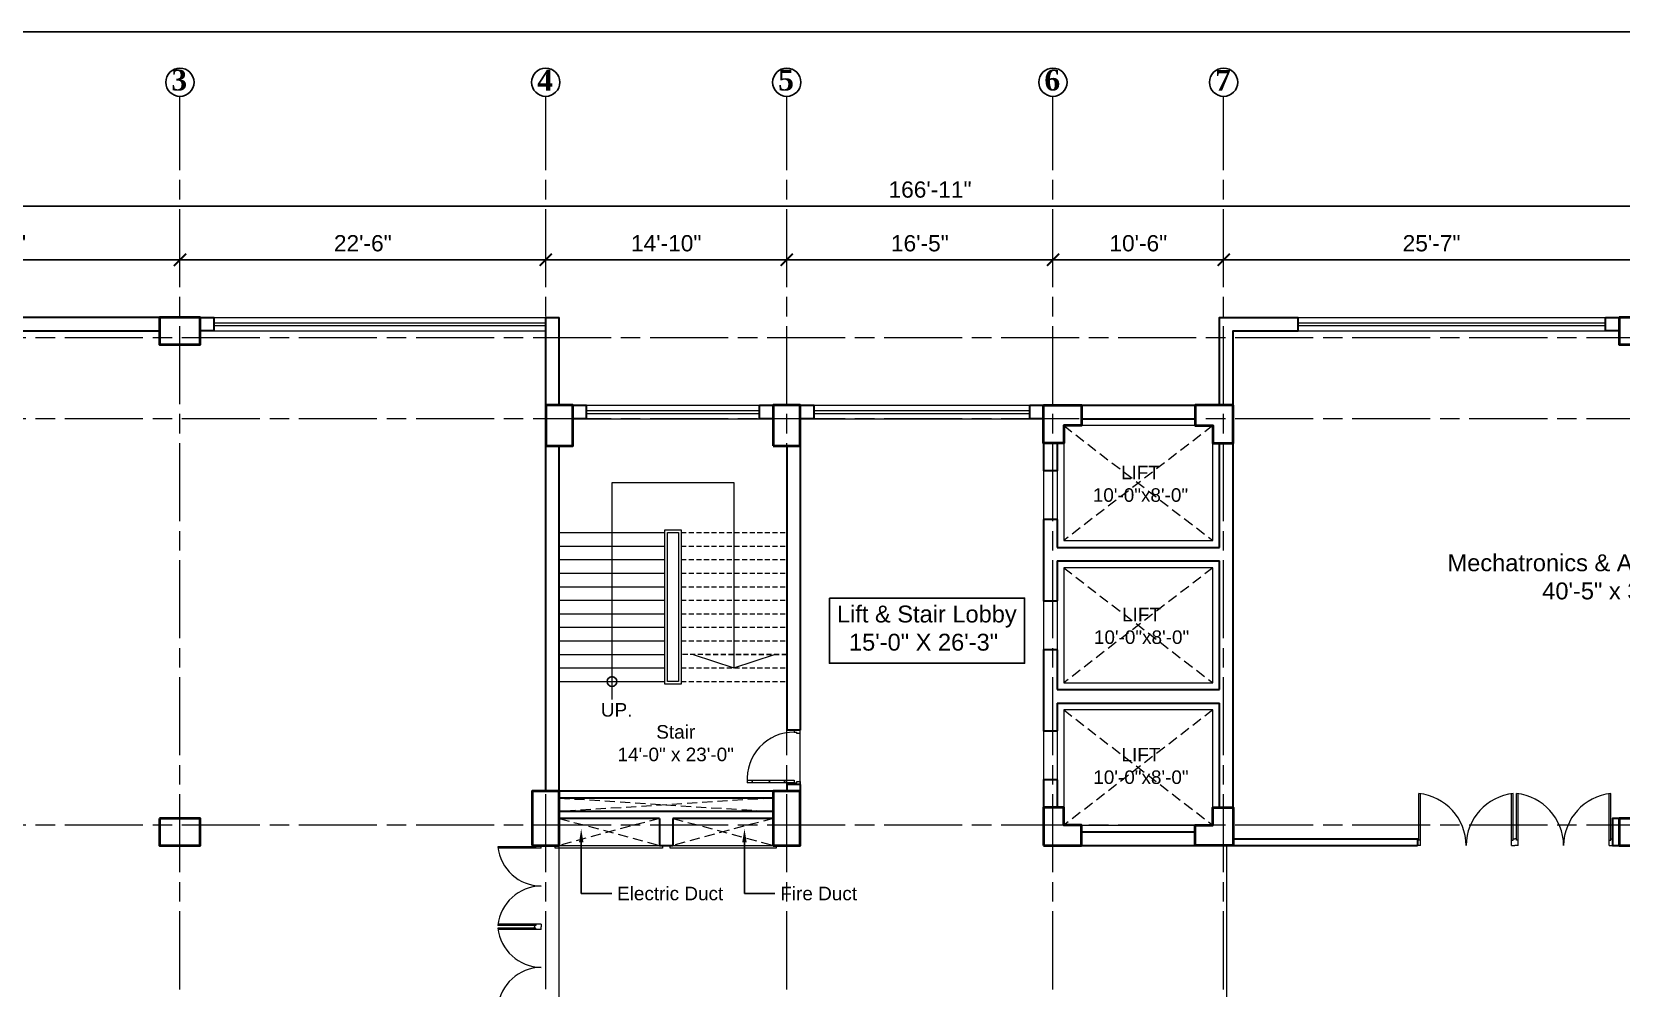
# Model space of a CAD drawing. Header units: inches. Extents: x -12 to 20935469, y -1604 to 24729220.
# Drawn here: x 20864351 to 20865525, y 24724040 to 24724746 of the extents above; entities that cross this region are included whole.
import ezdxf
from ezdxf import colors
from ezdxf.entities.mleader import LeaderData, LeaderLine
from ezdxf.math import Vec2, Vec3

# ---------------------------------------------------------------- set-up
doc = ezdxf.new("R2010")
doc.units = ezdxf.units.IN
doc.header["$LTSCALE"] = 0.03
doc.header["$MEASUREMENT"] = 0
doc.header["$PDMODE"] = 32
doc.header["$PDSIZE"] = 15
doc.linetypes.add('ACAD_ISO08W100', pattern=[36, 24, -3, 6, -3])
doc.linetypes.add('DASHED2', pattern=[0.375, 0.25, -0.125])
for name, color, linetype, lineweight in [('column', 1, 'Continuous', 40), ('Dim Line', 252, 'Continuous', 13), ('Door', 7, 'Continuous', 18), ('Dot', 253, 'Continuous', 0), ('Gas', 21, 'Continuous', 5), ('Grid Line', 252, 'Continuous', 18), ('Hatch', 253, 'Continuous', 15), ('Main Wall', 7, 'Continuous', 30), ('RAIL', 23, 'Continuous', 13), ('STAIR', 46, 'Continuous', 15), ('WALL', 7, 'Continuous', 30), ('wind.', 150, 'Continuous', 20)]:
    doc.layers.add(name, color=color, linetype=linetype, lineweight=lineweight)
doc.layers.add('FUR', color=251, linetype='Continuous')
doc.layers.add('TEXT', color=7, linetype='Continuous')
doc.styles.add('2', font='swisscl.ttf')
doc.styles.add('RomanS', font='arial.ttf', dxfattribs={"height": 12})
doc.styles.get("Standard").update_dxf_attribs({"font": 'timesbd.ttf'})
doc.dimstyles.new('Aec_Arch_I', dxfattribs={"dimscale": 96, "dimtxt": 12, "dimasz": 0.09375, "dimexe": 0.125, "dimexo": 0.125, "dimgap": 0.0625, "dimtad": 1, "dimdec": 0, "dimzin": 3, "dimdsep": 46, "dimlunit": 4, "dimtxsty": 'RomanS', "dimblk1": 'ARCHTICK', "dimblk2": 'ARCHTICK', "dimsah": 1, "dimcen": 0.09375, "dimdle": 0.125, "dimadec": 0, "dimazin": 0, "dimtfac": 0.75, "dimtdec": 0, "dimtmove": 2, "dimatfit": 3, "dimldrblk": 'ARCHTICK', "dimfxl": 1, "dimfrac": 1, "dimtolj": 1, "dimtzin": 0, "dimarcsym": 0})

# ---------------------------------------------------------------- blocks, each defined once
blk = doc.blocks.new('Door_45')
at = {"layer": 'Door'}
for p, q in [((1.499446089358273, 4.966720660065755), (1.499446089358273, 43.96672066006575)), ((1.499446089358273, 40.02726910408236), (2.249446089358273, 40.02726910408236)), ((2.249446089358273, 40.02726910408236), (2.249446089358273, 39.52726910408236)), ((2.749446089591103, 39.52726910408236), (2.749446089591103, 40.02726910408236)), ((2.749446089591103, 40.02726910408236), (3.499446089358273, 40.02726910408236)), ((3.499446089358273, 44.03189280286006), (3.499446089358273, 4.966720660065755)), ((2.249446089358273, 39.52726910408236), (2.749446089591103, 39.52726910408236)), ((1.499446089358273, 25.76575365659081), (2.249446089358273, 25.76575365659081)), ((2.249446089358273, 25.76575365659081), (2.249446089358273, 25.26575365659081)), ((2.249446089358273, 25.26575365659081), (2.749446089591103, 25.26575365659081)), ((2.749446089591103, 25.76575365659081), (3.499446089358273, 25.76575365659081)), ((2.749446089591103, 25.26575365659081), (2.749446089591103, 25.76575365659081)), ((-0.0005539106417273842, -0.03327933993424503), (-0.0005539106417273842, 4.966720660065755)), ((-0.0005539106417273842, 4.966720660065755), (1.499446089358273, 4.966720660065755)), ((1.499446089358273, 12.56961937076411), (2.249446089358273, 12.56961937076411)), ((3.499446089358273, 4.966720660065755), (1.499446089358273, 4.966720660065755)), ((1.499446089358273, 4.966720660065755), (1.499446089358273, 2.966720660065755)), ((1.499446089358273, 2.966720660065755), (2.499446089358273, 2.966720660065755)), ((2.249446089358273, 12.56961937076411), (2.249446089358273, 13.06961937076411)), ((2.249446089358273, 13.06961937076411), (2.749446089591103, 13.06961937076411)), ((2.499446089358273, 2.966720660065755), (2.499446089358273, -0.03327933993424503)), ((2.749446089591103, 13.06961937076411), (2.749446089591103, 12.56961937076411)), ((2.749446089591103, 12.56961937076411), (3.499446089358273, 12.56961937076411)), ((42.5, 3), (42.5, -0.03327933993424503)), ((43.5, 3), (42.5, 3)), ((45.00000000023283, 5), (43.5, 5)), ((43.5, 5), (43.5, 3)), ((45.00000000023283, -0.03327933993424503), (45.00000000023283, 5)), ((2.499446089358273, -0.03327933993424503), (-0.0005539106417273842, -0.03327933993424503)), ((42.5, -0.03327933993424503), (45.00000000023283, -0.03327933993424503))]:
    blk.add_line(p, q, dxfattribs=at)
blk.add_arc((4.660651951731928, 5.255392092920653), 38.84018771759182, 359.6232511897165, 94.66847186469465, dxfattribs=at)
blk = doc.blocks.new('A$C36295410')
at = {"layer": 'Door'}
for p, q in [((0.9999989662828739, 3.999999464715074), (0.9999989662828739, 31.99999946471507)), ((1.999998966282874, -5.352849257178605e-07), (1.999998966282874, 31.98213662398211)), ((57.99999896628287, -5.352849257178605e-07), (57.99999896628287, 31.98213662398211)), ((58.99999896628287, 3.999999464715074), (58.99999896628287, 31.99999946471507)), ((0.9999989662828739, 4.999999464715074), (-1.033717126119882e-06, 4.999999464715074)), ((1.999998966282874, 3.999999464715074), (0.9999989662824191, 3.999999464715074)), ((57.99999896628287, 3.999999464715074), (58.99999896628287, 3.999999464715074)), ((58.99999896628287, 4.999999464715074), (59.99999896628287, 4.999999464715074)), ((1.999998966282874, -5.352849257178605e-07), (-1.033717126119882e-06, -5.352849257178605e-07)), ((57.99999896628287, -5.352849257178605e-07), (59.99999896628287, -5.352849257178605e-07))]:
    blk.add_line(p, q, dxfattribs=at)
for centre, radius, start, end in [((-2.525154211056361, -0.3352956022481521), 32.52688137512273, 0.590629401232551, 83.77825723032326), ((62.52515214360983, -0.3352956022372382), 32.52688137511065, 96.22174276965781, 179.4093705987648)]:
    blk.add_arc(centre, radius, start, end, dxfattribs=at)
blk = doc.blocks.new('_ArchTick')
at = {"color": 0, "linetype": 'ByBlock', "lineweight": 35, "const_width": 0.15}
blk.add_lwpolyline([(-0.5, -0.5), (0.5, 0.5)], dxfattribs=at)
blk = doc.blocks.new('*D7')
at = {"layer": 'Defpoints', "color": 0, "transparency": 16777216}
for p in [(20831396.27940053, 24724578.16655627), (20831396.27940053, 24724578.16655627), (20831126.2792098, 24724562.26584816)]:
    blk.add_point(p, dxfattribs=at)
at = {"layer": 'Dim Line', "color": 0, "lineweight": -2, "transparency": 16777216}
for p, q in [((20831126.2792098, 24724574.26584816), (20831126.2792098, 24724590.16655627)), ((20831114.2792098, 24724578.16655627), (20831408.27940053, 24724578.16655627))]:
    blk.add_line(p, q, dxfattribs=at)
at = {"layer": 'Dim Line', "color": 0, "lineweight": -2, "transparency": 16777216, "xscale": 9, "yscale": 9, "zscale": 9, "rotation": 180}
blk.add_blockref('_ArchTick', (20831126.2792098, 24724578.16655627), dxfattribs=at)
at = {"layer": 'Dim Line', "color": 0, "lineweight": -2, "transparency": 16777216, "xscale": 9, "yscale": 9, "zscale": 9}
blk.add_blockref('_ArchTick', (20831396.27940053, 24724578.16655627), dxfattribs=at)
at = {"layer": 'Dim Line', "color": 0, "transparency": 16777216, "insert": (20831261.27930516, 24724590.29343212), "char_height": 12, "attachment_point": 5, "style": 'RomanS'}
blk.add_mtext('\\A1;22\'-6"', dxfattribs=at)
blk = doc.blocks.new('*D8')
at = {"layer": 'Defpoints', "color": 0, "transparency": 16777216}
for p in [(20831396.27940053, 24724578.16655627), (20831666.2795913, 24724578.16655627), (20831666.2795913, 24724578.16655627)]:
    blk.add_point(p, dxfattribs=at)
at = {"layer": 'Dim Line', "color": 0, "lineweight": -2, "transparency": 16777216}
blk.add_line((20831384.27940053, 24724578.16655627), (20831678.2795913, 24724578.16655627), dxfattribs=at)
at = {"layer": 'Dim Line', "color": 0, "lineweight": -2, "transparency": 16777216, "xscale": 9, "yscale": 9, "zscale": 9, "rotation": 180}
blk.add_blockref('_ArchTick', (20831396.27940053, 24724578.16655627), dxfattribs=at)
at = {"layer": 'Dim Line', "color": 0, "lineweight": -2, "transparency": 16777216, "xscale": 9, "yscale": 9, "zscale": 9}
blk.add_blockref('_ArchTick', (20831666.2795913, 24724578.16655627), dxfattribs=at)
at = {"layer": 'Dim Line', "color": 0, "transparency": 16777216, "insert": (20831531.27949591, 24724590.29343212), "char_height": 12, "attachment_point": 5, "style": 'RomanS'}
blk.add_mtext('\\A1;22\'-6"', dxfattribs=at)
blk = doc.blocks.new('*D9')
at = {"layer": 'Defpoints', "color": 0, "transparency": 16777216}
for p in [(20831666.2795913, 24724578.16655627), (20831844.25000967, 24724578.16655627), (20831844.25000967, 24724578.16655627)]:
    blk.add_point(p, dxfattribs=at)
at = {"layer": 'Dim Line', "color": 0, "lineweight": -2, "transparency": 16777216}
blk.add_line((20831654.2795913, 24724578.16655627), (20831856.25000967, 24724578.16655627), dxfattribs=at)
at = {"layer": 'Dim Line', "color": 0, "lineweight": -2, "transparency": 16777216, "xscale": 9, "yscale": 9, "zscale": 9, "rotation": 180}
blk.add_blockref('_ArchTick', (20831666.2795913, 24724578.16655627), dxfattribs=at)
at = {"layer": 'Dim Line', "color": 0, "lineweight": -2, "transparency": 16777216, "xscale": 9, "yscale": 9, "zscale": 9}
blk.add_blockref('_ArchTick', (20831844.25000967, 24724578.16655627), dxfattribs=at)
at = {"layer": 'Dim Line', "color": 0, "transparency": 16777216, "insert": (20831755.26480048, 24724590.29343212), "char_height": 12, "attachment_point": 5, "style": 'RomanS'}
blk.add_mtext('\\A1;14\'-10"', dxfattribs=at)
blk = doc.blocks.new('*D21')
at = {"layer": 'Defpoints', "color": 0, "transparency": 16777216}
for p in [(20831844.25000967, 24724578.16655627), (20832040.77920983, 24724578.16655627), (20832040.77920983, 24724578.16655627)]:
    blk.add_point(p, dxfattribs=at)
at = {"layer": 'Dim Line', "color": 0, "lineweight": -2, "transparency": 16777216}
for p, q in [((20831832.25000967, 24724578.16655627), (20832052.77920983, 24724578.16655627)), ((20831844.25000967, 24724566.16655627), (20831844.25000967, 24724566.16655627)), ((20832040.77920983, 24724566.16655627), (20832040.77920983, 24724566.16655627))]:
    blk.add_line(p, q, dxfattribs=at)
at = {"layer": 'Dim Line', "color": 0, "lineweight": -2, "transparency": 16777216, "xscale": 9, "yscale": 9, "zscale": 9, "rotation": 180}
blk.add_blockref('_ArchTick', (20831844.25000967, 24724578.16655627), dxfattribs=at)
at = {"layer": 'Dim Line', "color": 0, "lineweight": -2, "transparency": 16777216, "xscale": 9, "yscale": 9, "zscale": 9}
blk.add_blockref('_ArchTick', (20832040.77920983, 24724578.16655627), dxfattribs=at)
at = {"layer": 'Dim Line', "color": 0, "transparency": 16777216, "insert": (20831942.51460975, 24724590.29343212), "char_height": 12, "attachment_point": 5, "style": 'RomanS'}
blk.add_mtext('\\A1;16\'-5"', dxfattribs=at)
blk = doc.blocks.new('*D22')
at = {"layer": 'Defpoints', "color": 0, "transparency": 16777216}
for p in [(20832040.77920983, 24724578.16655627), (20832166.78192559, 24724578.16655627), (20832166.78192559, 24724578.16655626)]:
    blk.add_point(p, dxfattribs=at)
at = {"layer": 'Dim Line', "color": 0, "lineweight": -2, "transparency": 16777216}
for p, q in [((20832028.77920983, 24724578.16655626), (20832178.78192559, 24724578.16655626)), ((20832040.77920983, 24724566.16655627), (20832040.77920983, 24724566.16655626)), ((20832166.78192559, 24724566.16655627), (20832166.78192559, 24724566.16655626))]:
    blk.add_line(p, q, dxfattribs=at)
at = {"layer": 'Dim Line', "color": 0, "lineweight": -2, "transparency": 16777216, "xscale": 9, "yscale": 9, "zscale": 9, "rotation": 180}
blk.add_blockref('_ArchTick', (20832040.77920983, 24724578.16655626), dxfattribs=at)
at = {"layer": 'Dim Line', "color": 0, "lineweight": -2, "transparency": 16777216, "xscale": 9, "yscale": 9, "zscale": 9}
blk.add_blockref('_ArchTick', (20832166.78192559, 24724578.16655626), dxfattribs=at)
at = {"layer": 'Dim Line', "color": 0, "transparency": 16777216, "insert": (20832103.78056771, 24724590.29343211), "char_height": 12, "attachment_point": 5, "style": 'RomanS'}
blk.add_mtext('\\A1;10\'-6"', dxfattribs=at)
blk = doc.blocks.new('*D23')
at = {"layer": 'Defpoints', "color": 0, "transparency": 16777216}
for p in [(20832166.78192559, 24724578.16655627), (20832473.78148643, 24724578.16655627), (20832473.78148643, 24724578.16655627)]:
    blk.add_point(p, dxfattribs=at)
at = {"layer": 'Dim Line', "color": 0, "lineweight": -2, "transparency": 16777216}
for p, q in [((20832154.78192559, 24724578.16655627), (20832485.78148643, 24724578.16655627)), ((20832166.78192559, 24724566.16655627), (20832166.78192559, 24724566.16655627)), ((20832473.78148643, 24724566.16655627), (20832473.78148643, 24724566.16655627))]:
    blk.add_line(p, q, dxfattribs=at)
at = {"layer": 'Dim Line', "color": 0, "lineweight": -2, "transparency": 16777216, "xscale": 9, "yscale": 9, "zscale": 9, "rotation": 180}
blk.add_blockref('_ArchTick', (20832166.78192559, 24724578.16655627), dxfattribs=at)
at = {"layer": 'Dim Line', "color": 0, "lineweight": -2, "transparency": 16777216, "xscale": 9, "yscale": 9, "zscale": 9}
blk.add_blockref('_ArchTick', (20832473.78148643, 24724578.16655627), dxfattribs=at)
at = {"layer": 'Dim Line', "color": 0, "transparency": 16777216, "insert": (20832320.28170601, 24724590.29343212), "char_height": 12, "attachment_point": 5, "style": 'RomanS'}
blk.add_mtext('\\A1;25\'-7"', dxfattribs=at)
blk = doc.blocks.new('*D13')
at = {"layer": 'Defpoints', "color": 0, "transparency": 16777216}
for p in [(20830948.30879143, 24724610.74819624), (20832951.75234396, 24724617.81282169), (20832951.75234396, 24724610.74819624)]:
    blk.add_point(p, dxfattribs=at)
at = {"layer": 'Dim Line', "color": 0, "lineweight": -2, "transparency": 16777216}
for p, q in [((20830948.30879143, 24724622.74819624), (20830948.30879143, 24724629.81282169)), ((20832951.75234396, 24724622.74819624), (20832951.75234396, 24724629.81282169)), ((20830936.30879143, 24724617.81282169), (20832963.75234396, 24724617.81282169))]:
    blk.add_line(p, q, dxfattribs=at)
at = {"layer": 'Dim Line', "color": 0, "lineweight": -2, "transparency": 16777216, "xscale": 9, "yscale": 9, "zscale": 9, "rotation": 180}
blk.add_blockref('_ArchTick', (20830948.30879143, 24724617.81282169), dxfattribs=at)
at = {"layer": 'Dim Line', "color": 0, "lineweight": -2, "transparency": 16777216, "xscale": 9, "yscale": 9, "zscale": 9}
blk.add_blockref('_ArchTick', (20832951.75234396, 24724617.81282169), dxfattribs=at)
at = {"layer": 'Dim Line', "color": 0, "transparency": 16777216, "insert": (20831950.03056769, 24724629.93969755), "char_height": 12, "attachment_point": 5, "style": 'RomanS'}
blk.add_mtext('\\A1;166\'-11"', dxfattribs=at)
blk = doc.blocks.new('fff')
at = {"layer": 'Grid Line', "color": 252, "linetype": 'ACAD_ISO08W100', "lineweight": 9, "ltscale": 80, "true_color": 0x939598}
for p, q in [((20831396.27940053, 24723521.10975705), (20831396.27940053, 24724698.789449)), ((20831666.2795913, 24723521.12176201), (20831666.2795913, 24724698.80145396)), ((20831844.25000966, 24723521.10155122), (20831844.25000967, 24724698.78124316)), ((20832040.77920982, 24723521.10155122), (20832040.77920983, 24724698.78124316)), ((20832166.78192559, 24723521.10975568), (20832166.78192559, 24724698.78944763)), ((20833096.94929376, 24724520.60832043), (20830726.1474328, 24724520.60832043)), ((20833096.94929376, 24724460.61652489), (20830726.1474328, 24724460.61652489)), ((20833096.94929376, 24724160.74613542), (20830726.1474328, 24724160.74613542))]:
    blk.add_line(p, q, dxfattribs=at)
at = {"layer": 'Dim Line'}
for base, p1, p2, picture, middle in [((20832951.75234396, 24724617.81282169), (20830948.30879143, 24724610.74819624), (20832951.75234396, 24724610.74819624), '*D13', (20831950.03056769, 24724629.93969755)), ((20831396.27940053, 24724578.16655627), (20831126.2792098, 24724562.26584816), (20831396.27940053, 24724578.16655627), '*D7', (20831261.27930516, 24724590.29343212)), ((20831666.2795913, 24724578.16655627), (20831396.27940053, 24724578.16655627), (20831666.2795913, 24724578.16655627), '*D8', (20831531.27949591, 24724590.29343212)), ((20831844.25000967, 24724578.16655627), (20831666.2795913, 24724578.16655627), (20831844.25000967, 24724578.16655627), '*D9', (20831755.26480048, 24724590.29343212)), ((20832040.77920983, 24724578.16655627), (20831844.25000967, 24724578.16655627), (20832040.77920983, 24724578.16655627), '*D21', (20831942.51460975, 24724590.29343212)), ((20832166.78192559, 24724578.16655626), (20832040.77920983, 24724578.16655627), (20832166.78192559, 24724578.16655627), '*D22', (20832103.78056771, 24724590.29343211)), ((20832473.78148643, 24724578.16655627), (20832166.78192559, 24724578.16655627), (20832473.78148643, 24724578.16655627), '*D23', (20832320.28170601, 24724590.29343212))]:
    dim = blk.add_linear_dim(base=base, p1=p1, p2=p2, dimstyle='Aec_Arch_I', dxfattribs=at)
    dim.commit()
    dim.dimension.update_dxf_attribs({"geometry": picture, "text_midpoint": middle})

msp = doc.modelspace()

# ---------------------------------------------------------------- linework, layer by layer
msp.add_line((20864485.50222804, 24724535.61816418), (20864485.50549734, 24724525.62634503))
msp.add_lwpolyline([(20864940.01820312, 24724328.41744474), (20865083.98926163, 24724328.41744474), (20865083.98926163, 24724280.30174566), (20864940.01820312, 24724280.30174566)], close=True)
msp.add_circle((20864779.48762826, 24724266.78741187), 3.60517880693078)
at = {"layer": 'column', "lineweight": 40, "ltscale": 20}
for points in [[(20864445.50222831, 24724535.61652792), (20864445.50222831, 24724515.61652792), (20864475.50222831, 24724515.61652461), (20864475.50222831, 24724535.61652461)], [(20865523.00431421, 24724535.61652489), (20865523.00431421, 24724515.61652489), (20865553.00431421, 24724515.61652489), (20865553.00431421, 24724535.61652489)], [(20864730.50241908, 24724440.78741187), (20864750.50241908, 24724440.78741187), (20864750.50241908, 24724470.78741187), (20864730.50241908, 24724470.78741187)], [(20864898.47283745, 24724440.78741187), (20864918.47283745, 24724440.78741187), (20864918.47283745, 24724470.78741187), (20864898.47283745, 24724470.78741187)], [(20864720.50203754, 24724145.74615463), (20864740.50203754, 24724145.74615463), (20864740.5026341, 24724185.74615461), (20864720.5026341, 24724185.74615461)], [(20864898.47294827, 24724145.74613542), (20864918.47294827, 24724145.74613542), (20864918.47286273, 24724185.74613542), (20864898.47286273, 24724185.74613542)], [(20864445.51383121, 24724165.74613213), (20864445.51383121, 24724145.74613213), (20864475.49062647, 24724145.74613542), (20864475.49062647, 24724165.74613542)], [(20865523.00475401, 24724165.74293932), (20865523.00475401, 24724145.74293932), (20865553.00475273, 24724145.74613542), (20865553.00475273, 24724165.74613542)]]:
    msp.add_lwpolyline(points, close=True, dxfattribs=at)
for points in [[(20865098.00203764, 24724470.78741188), (20865126.0020376, 24724470.78741187), (20865126.00203759, 24724455.78741187), (20865113.00203759, 24724455.78741187), (20865113.00203758, 24724442.78741186), (20865098.00203764, 24724442.78741187), (20865098.00203764, 24724470.78741187)], [(20865238.00203759, 24724470.78741188), (20865210.00203764, 24724470.78741187), (20865210.00203764, 24724455.78741187), (20865223.00203765, 24724455.78741187), (20865223.00203765, 24724442.78741186), (20865238.0020376, 24724442.78741187), (20865238.00203759, 24724470.78741187)], [(20865098.00203758, 24724145.74613542), (20865126.00203754, 24724145.74613543), (20865126.00203753, 24724160.74613543), (20865113.00203753, 24724160.74613543), (20865113.00203752, 24724173.74613544), (20865098.00203757, 24724173.74613543), (20865098.00203758, 24724145.74613543)], [(20865238.00203758, 24724145.74613542), (20865210.00203763, 24724145.74613543), (20865210.00203764, 24724160.74613543), (20865223.00203764, 24724160.74613543), (20865223.00203764, 24724173.74613544), (20865238.00203759, 24724173.74613543), (20865238.00203758, 24724145.74613543)]]:
    msp.add_lwpolyline(points, dxfattribs=at)
at = {"layer": 'Defpoints'}
msp.add_lwpolyline([(20863758.00091656, 24724746.49499615), (20866196.86751045, 24724746.49499615), (20866196.86751045, 24723287.96562983), (20863758.00091656, 24723287.96562983)], close=True, dxfattribs=at)
at = {"layer": 'Door'}
for p, q in [((20865375.20483835, 24724149.5461088), (20865375.2056063, 24724184.1461088)), ((20865376.40475401, 24724145.74608216), (20865376.40560583, 24724184.12464676)), ((20865443.60475401, 24724145.74459065), (20865443.60560583, 24724184.12315524)), ((20865444.80483838, 24724149.54613543), (20865444.80560631, 24724184.14456401)), ((20865447.20483838, 24724149.54608215), (20865447.2056063, 24724184.14451074)), ((20865448.40475401, 24724145.7444841), (20865448.40560583, 24724184.1230487)), ((20865515.60475401, 24724145.74299259), (20865515.60560583, 24724184.12155718)), ((20865516.80483842, 24724149.54613542), (20865516.80560631, 24724184.14296595)), ((20865376.40475401, 24724145.74608216), (20865374.00475401, 24724145.74613544)), ((20865375.20488718, 24724150.7461088), (20865374.00488718, 24724150.74613543)), ((20865376.40486054, 24724149.54608216), (20865375.20483835, 24724149.5461088)), ((20865443.60475401, 24724145.74459065), (20865446.00475401, 24724145.74453738)), ((20865443.60486054, 24724149.54616206), (20865444.80483838, 24724149.54613543)), ((20865444.80488718, 24724150.74613542), (20865446.00488718, 24724150.74610879)), ((20865448.40475401, 24724145.7444841), (20865446.00475401, 24724145.74453738)), ((20865447.20488718, 24724150.74608215), (20865446.00488718, 24724150.74610879)), ((20865448.40486054, 24724149.54605552), (20865447.20483838, 24724149.54608215)), ((20865515.60472738, 24724149.54616206), (20865516.80483842, 24724149.54613542)), ((20865515.60475401, 24724145.74299259), (20865518.00475401, 24724145.74293932)), ((20865516.80475401, 24724150.74613542), (20865518.00475401, 24724150.74610879))]:
    msp.add_line(p, q, dxfattribs=at)
for centre, radius, start, end in [((20865370.97456126, 24724145.34384861), 39.03225765984103, 0.5893577477894517, 83.77698552903465), ((20865449.03492889, 24724145.34211604), 39.03225765982654, 96.22047104933078, 179.4080989384538), ((20865442.97456126, 24724145.34225055), 39.03225765984103, 0.5893577477894517, 83.77698552903465), ((20865521.03492889, 24724145.34051798), 39.03225765982654, 96.22047104933078, 179.4080989384538)]:
    msp.add_arc(centre, radius, start, end, dxfattribs=at)
at = {"layer": 'Dot', "linetype": 'DASHED2', "lineweight": 0, "ltscale": 1000}
for p, q in [((20864740.5026341, 24724180.74615461), (20864898.47289481, 24724170.74615461)), ((20864898.47287342, 24724180.74615461), (20864740.5026341, 24724170.74615461)), ((20864814.48808946, 24724165.74615461), (20864740.50203754, 24724145.74615463)), ((20864740.5026341, 24724165.74615461), (20864814.48808946, 24724145.74615463)), ((20864824.48808946, 24724165.74615461), (20864898.47294827, 24724145.74613542)), ((20864898.4729055, 24724165.74613542), (20864824.48808946, 24724145.74615463))]:
    msp.add_line(p, q, dxfattribs=at)
for points in [[(20865112.94514126, 24724455.78741185), (20865223.00203761, 24724370.78819804), (20865223.00203761, 24724455.78741185), (20865112.94514126, 24724370.78819804)], [(20865112.94514124, 24724350.78819804), (20865223.00203759, 24724265.78898424), (20865223.00203759, 24724350.78819804), (20865112.94514124, 24724265.78898424)], [(20865113.00261107, 24724245.78735856), (20865223.05908156, 24724160.61652489), (20865223.05908156, 24724245.79060992), (20865113.00545176, 24724160.61652489)]]:
    msp.add_lwpolyline(points, dxfattribs=at)
at = {"layer": 'Gas', "color": 0, "lineweight": 5}
for points in [[(20865112.94514126, 24724370.78819804), (20865223.00203761, 24724370.78819804), (20865223.00203761, 24724455.78741185), (20865112.94514126, 24724455.78741185)], [(20864830.47283744, 24724264.78741186), (20864818.47283744, 24724264.78741186), (20864818.47283744, 24724378.78741187), (20864830.47283744, 24724378.78741187)], [(20864828.47283744, 24724266.78741186), (20864820.47283744, 24724266.78741186), (20864820.47283744, 24724376.78741187), (20864828.47283744, 24724376.78741187)], [(20865112.94514124, 24724265.78898424), (20865223.00203759, 24724265.78898424), (20865223.00203759, 24724350.78819804), (20865112.94514124, 24724350.78819804)], [(20865113.00545176, 24724160.61652489), (20865223.06234811, 24724160.61652489), (20865223.05908156, 24724245.79060992), (20865113.00218531, 24724245.78735855)]]:
    msp.add_lwpolyline(points, close=True, dxfattribs=at)
at = {"layer": 'Hatch'}
msp.add_lwpolyline([(20865098.00200547, 24723905.56833778), (20864740.50203899, 24723905.56835807), (20864740.50203899, 24724145.74615551), (20864918.47294827, 24724145.74613631), (20864918.47294827, 24724460.79722959), (20865098.00203764, 24724460.79722959), (20865098.00203758, 24724145.74613632), (20865233.0020376, 24724145.74613632), (20865233.0020376, 24724025.74613632), (20865098.00203758, 24724025.74613659), (20865098.00203076, 24723905.56833778)], dxfattribs=at)
at = {"layer": 'Main Wall'}
for p, q in [((20864445.50222831, 24724535.61652819), (20864305.50203427, 24724535.61652819)), ((20865285.9729483, 24724525.61652488), (20865285.9729483, 24724535.61652489)), ((20864310.50203426, 24724525.60142565), (20864445.50222831, 24724525.62560455))]:
    msp.add_line(p, q, dxfattribs=at)
at = {"layer": 'Main Wall', "lineweight": 30}
for p, q in [((20864730.50203754, 24724185.74615461), (20864730.50203753, 24724535.61652488)), ((20864730.50203753, 24724535.61652488), (20864740.50203754, 24724535.61652488)), ((20864740.50203754, 24724470.78741187), (20864740.50203754, 24724535.61652488)), ((20865126.0020376, 24724470.78741187), (20865210.00203764, 24724470.78741186)), ((20865126.00203759, 24724460.78741194), (20865210.00203764, 24724460.78741188)), ((20864740.5026341, 24724185.74615461), (20864740.50208092, 24724440.78741187)), ((20864908.47258579, 24724440.78741187), (20864908.47290406, 24724230.74662779)), ((20864918.47283745, 24724440.78741187), (20864918.47247324, 24724230.74662779)), ((20865108.00203764, 24724422.28780495), (20865098.00203763, 24724422.28780495)), ((20865108.00203764, 24724386.28780495), (20865098.00203763, 24724386.28780495)), ((20865108.00203762, 24724365.78819804), (20865228.00203759, 24724365.78819805)), ((20865108.00203762, 24724355.78819804), (20865228.00203759, 24724355.78819805)), ((20865108.0020376, 24724260.78898424), (20865228.00203759, 24724260.78898424)), ((20865108.0020376, 24724250.78898424), (20865228.00203759, 24724250.78898424)), ((20864918.47247324, 24724230.74662779), (20864908.47290406, 24724230.74662779)), ((20864908.47294143, 24724190.74613542), (20864908.47294827, 24724185.74613542)), ((20864918.47245591, 24724190.74613542), (20864908.47294143, 24724190.74613542)), ((20864918.47245591, 24724190.74613542), (20864918.47245591, 24724185.74613542)), ((20864898.47354483, 24724185.74615461), (20864740.5026341, 24724185.74615461)), ((20864898.47354483, 24724180.74615461), (20864740.5026341, 24724180.74615461)), ((20864898.47354483, 24724170.74615461), (20864740.5026341, 24724170.74615461)), ((20864814.48808947, 24724165.74615461), (20864740.5026341, 24724165.74615461)), ((20864814.48808946, 24724165.74615461), (20864814.48808946, 24724145.74615462)), ((20864898.47354483, 24724165.74615461), (20864824.48808946, 24724165.74615461)), ((20864824.48808946, 24724165.74615461), (20864824.48808946, 24724145.74615462)), ((20864814.48808946, 24724145.74615462), (20864824.48808946, 24724145.74615462)), ((20865126.00203759, 24724145.74613542), (20865210.00203759, 24724145.74613542)), ((20865238.0020376, 24724150.74613543), (20865374.00475401, 24724150.74613543)), ((20865238.0020376, 24724145.74613543), (20865374.00475401, 24724145.74613543)), ((20865374.00475401, 24724150.74613543), (20865374.00475401, 24724145.74613543))]:
    msp.add_line(p, q, dxfattribs=at)
at = {"layer": 'Main Wall', "lineweight": 13}
for p, q in [((20865098.00203763, 24724422.28780495), (20865098.00203763, 24724386.28780495)), ((20865108.00203764, 24724422.28780495), (20865108.00203764, 24724386.28780495)), ((20865098.00203762, 24724326.28859114), (20865098.00203762, 24724290.28859114)), ((20865108.00203761, 24724326.28859114), (20865108.00203761, 24724290.28859114)), ((20865098.00203761, 24724230.26755983), (20865098.00203761, 24724194.26755983)), ((20865108.0020376, 24724230.26755983), (20865108.0020376, 24724194.26755983))]:
    msp.add_line(p, q, dxfattribs=at)
at = {"layer": 'Main Wall'}
for points in [[(20864475.50222831, 24724535.61652819), (20864485.50549734, 24724535.61652819), (20864485.50549734, 24724525.62634502), (20864475.50222831, 24724525.62634502)], [(20865513.00104518, 24724535.61652489), (20865523.00431421, 24724535.61652489), (20865523.00431421, 24724525.61652488), (20865513.00104518, 24724525.61652488)]]:
    msp.add_lwpolyline(points, close=True, dxfattribs=at)
msp.add_lwpolyline([(20865228.00203759, 24724470.78741187), (20865228.00203759, 24724535.61652489), (20865285.9729483, 24724535.61652489)], dxfattribs=at)
at = {"layer": 'Main Wall', "lineweight": 30}
for points in [[(20865238.00203759, 24724173.74613539), (20865238.00203759, 24724525.61652488), (20865285.9729483, 24724525.61652488)], [(20865098.00203764, 24724442.78741187), (20865098.00203763, 24724422.28780495)], [(20865108.00203765, 24724442.78741186), (20865108.00203764, 24724422.28780495)], [(20865228.00203759, 24724365.78819805), (20865228.00203759, 24724442.78741186)], [(20865098.00203763, 24724386.28780495), (20865098.00203762, 24724326.28859114), (20865108.00203761, 24724326.28859114)], [(20865108.00203763, 24724386.28780495), (20865108.00203762, 24724365.78819804)], [(20865108.00203762, 24724355.78819804), (20865108.00203761, 24724326.28859114)], [(20865228.00203759, 24724260.78898424), (20865228.00203759, 24724355.78819805)], [(20865108.00203761, 24724290.28859114), (20865098.00203762, 24724290.28859114), (20865098.00203761, 24724230.26755983), (20865108.0020376, 24724230.26755983)], [(20865108.00203761, 24724290.28859114), (20865108.0020376, 24724260.78898424)], [(20865108.0020376, 24724250.78898424), (20865108.0020376, 24724230.26755983)], [(20865228.00203759, 24724173.74613544), (20865228.00203759, 24724250.78898424)], [(20865108.0020376, 24724194.26755983), (20865098.00203761, 24724194.26755983), (20865098.00203761, 24724173.74613539), (20865098.00203761, 24724173.74613539)], [(20865108.00203759, 24724194.26755983), (20865108.00203759, 24724173.74613544)], [(20865126.00203753, 24724155.74562082), (20865210.00203763, 24724155.74664993)]]:
    msp.add_lwpolyline(points, dxfattribs=at)
for points in [[(20864750.50241908, 24724470.78741186), (20864760.50568811, 24724470.78741186), (20864760.50568811, 24724460.79722869), (20864750.50241908, 24724460.79722869)], [(20864888.46956842, 24724470.78741186), (20864898.47283745, 24724470.78741186), (20864898.47283745, 24724460.79722869), (20864888.46956842, 24724460.79722869)], [(20864918.47283745, 24724470.78741187), (20864928.47610648, 24724470.78741187), (20864928.47610648, 24724460.7972287), (20864918.47283745, 24724460.7972287)], [(20865087.99876861, 24724470.78741186), (20865098.00203764, 24724470.78741186), (20865098.00203764, 24724460.7972287), (20865087.99876861, 24724460.7972287)], [(20865518.00475401, 24724145.74293932), (20865523.00475401, 24724145.74293932), (20865523.00475401, 24724165.74293932), (20865518.00475401, 24724165.74293932)]]:
    msp.add_lwpolyline(points, close=True, dxfattribs=at)
at = {"layer": 'RAIL', "lineweight": 9}
for p, q in [((20864779.48762826, 24724253.62499362), (20864779.48762826, 24724413.78741186)), ((20864779.48762826, 24724413.78741186), (20864869.47283744, 24724413.78741186)), ((20864869.47283744, 24724413.78741186), (20864869.47283744, 24724276.78741186)), ((20864839.47283744, 24724286.78741186), (20864869.47283744, 24724276.78741186)), ((20864869.47283744, 24724276.78741186), (20864899.47283744, 24724286.78741186))]:
    msp.add_line(p, q, dxfattribs=at)
at = {"layer": 'STAIR', "color": 32, "lineweight": 5}
for p, q in [((20864740.50241909, 24724376.78741187), (20864818.47283744, 24724376.78741186)), ((20864740.50241909, 24724366.78741188), (20864818.47283744, 24724366.78741186)), ((20864740.50241909, 24724356.78741188), (20864818.47283744, 24724356.78741186)), ((20864740.50241909, 24724346.78741187), (20864818.47283744, 24724346.78741186)), ((20864740.50241909, 24724336.78741187), (20864818.47283744, 24724336.78741186)), ((20864740.50241909, 24724326.78741187), (20864818.47283744, 24724326.78741186)), ((20864740.50241909, 24724316.78741187), (20864818.47283744, 24724316.78741186)), ((20864740.50241909, 24724306.78741188), (20864818.47283744, 24724306.78741186)), ((20864740.50241909, 24724296.78741188), (20864818.47283744, 24724296.78741186)), ((20864740.50241909, 24724286.78741187), (20864818.47283744, 24724286.78741186)), ((20864740.50241909, 24724276.78741187), (20864818.47283744, 24724276.78741186)), ((20864740.50241909, 24724266.78741187), (20864818.47283744, 24724266.78741186))]:
    msp.add_line(p, q, dxfattribs=at)
at = {"layer": 'STAIR', "color": 32, "linetype": 'DASHED2', "lineweight": 5, "ltscale": 500}
for p, q in [((20864830.47283744, 24724376.78741186), (20864908.47283744, 24724376.78741187)), ((20864830.47283744, 24724366.78741186), (20864908.47283744, 24724366.78741187)), ((20864830.47283744, 24724356.78741186), (20864908.47283744, 24724356.78741187)), ((20864830.47283744, 24724346.78741186), (20864908.47283744, 24724346.78741187)), ((20864830.47283744, 24724336.78741186), (20864908.47283744, 24724336.78741187)), ((20864830.47283744, 24724326.78741186), (20864908.47283744, 24724326.78741187)), ((20864830.47283744, 24724316.78741186), (20864908.47283744, 24724316.78741187)), ((20864830.47283744, 24724306.78741186), (20864908.47283744, 24724306.78741187)), ((20864830.47283744, 24724296.78741186), (20864908.47283744, 24724296.78741187)), ((20864908.47283744, 24724286.78741187), (20864830.47283744, 24724286.78741186)), ((20864848.47283744, 24724286.78741186), (20864908.47283744, 24724286.78741187)), ((20864830.47283744, 24724276.78741186), (20864908.47283744, 24724276.78741187)), ((20864830.47283744, 24724266.78741186), (20864908.47283744, 24724266.78741187))]:
    msp.add_line(p, q, dxfattribs=at)
at = {"layer": 'TEXT'}
for centre in [(20864460.50222832, 24724709.20682099), (20864730.50241908, 24724709.21882595), (20864908.47283746, 24724709.19861516), (20865105.00203762, 24724709.19861516), (20865231.00475338, 24724709.20681962)]:
    msp.add_circle(centre, 10.41737199201306, dxfattribs=at)
at = {"layer": 'WALL', "lineweight": 9}
for points in [[(20864737.42558045, 24724145.74615462), (20864816.71582802, 24724145.74615462), (20864816.71582802, 24724143.74613421), (20864737.42558045, 24724143.74613421)], [(20864822.49382321, 24724145.74615462), (20864900.72513163, 24724145.74615462), (20864900.72513163, 24724143.74613421), (20864822.49382321, 24724143.74613421)]]:
    msp.add_lwpolyline(points, close=True, dxfattribs=at)
at = {"layer": 'wind.'}
for p, q in [((20864445.50222831, 24724531.61652819), (20864445.50549761, 24724531.61652819)), ((20864445.50222831, 24724529.61652819), (20864445.50549761, 24724529.61652819))]:
    msp.add_line(p, q, dxfattribs=at)
at = {"layer": 'wind.', "lineweight": 5}
for p, q in [((20864485.50222858, 24724535.61652489), (20864730.50241908, 24724535.61652488)), ((20864485.50353737, 24724531.61652489), (20864730.50203753, 24724531.61652489)), ((20864485.50419176, 24724529.61652488), (20864730.50203753, 24724529.61652489)), ((20864485.50549681, 24724525.62798101), (20864730.50203753, 24724525.61652488)), ((20864760.50568811, 24724470.78741188), (20864888.46956842, 24724470.78741186)), ((20864928.47610648, 24724470.78741188), (20865087.99876861, 24724470.78741186)), ((20864760.50568811, 24724466.78741188), (20864888.46956842, 24724466.78741187)), ((20864760.50568811, 24724464.78741188), (20864888.46956842, 24724464.78741187)), ((20864760.50568811, 24724460.79688537), (20864888.46956842, 24724460.79722869)), ((20864928.47610648, 24724466.78741187), (20865087.99876861, 24724466.78741188)), ((20864928.47610648, 24724464.78741187), (20865087.99876861, 24724464.78741188)), ((20864928.47610648, 24724460.78741187), (20865087.99876861, 24724460.78741187))]:
    msp.add_line(p, q, dxfattribs=at)
for points in [[(20865285.9729483, 24724535.61652489), (20865513.00104518, 24724535.61652489)], [(20865285.9729483, 24724531.61652488), (20865513.00104518, 24724531.61652488)], [(20865285.9729483, 24724529.61652488), (20865513.00104518, 24724529.61652488)], [(20865285.9729483, 24724525.61652488), (20865513.00104518, 24724525.61652488)]]:
    msp.add_lwpolyline(points, dxfattribs=at)

# ---------------------------------------------------------------- block references
msp.add_blockref('fff', (33064.22282778099, 0))
at = {"layer": 'Door', "color": 250, "ltscale": 20, "xscale": 0.8888888888759539, "yscale": 0.8888888888759539, "zscale": 0.8888888888759539, "rotation": 90.00000000000001}
msp.add_blockref('Door_45', (20864918.44287427, 24724190.74662779), dxfattribs=at)
at = {"layer": 'FUR', "rotation": 90.00000000000001}
for p in [(20864727.15859347, 24724085.74613646), (20864727.15859347, 24724025.74613646)]:
    msp.add_blockref('A$C36295410', p, dxfattribs=at)

# ---------------------------------------------------------------- texts
at = {"layer": 'TEXT', "char_height": 15.435, "width": 227.4580850503149, "attachment_point": 8, "rotation": 1.109146314285407e-09}
for s, insert in [('\\A1;3', (20864459.9865857, 24724702.90919801)), ('\\A1;4', (20864729.98677647, 24724702.92120297)), ('\\A1;5', (20864907.95719484, 24724702.90099217)), ('\\A1;6', (20865104.48639501, 24724702.90099217)), ('\\A1;7', (20865230.48911076, 24724702.90919664))]:
    msp.add_mtext(s, dxfattribs=dict(at, insert=insert))
at = {"layer": 'TEXT', "color": 250, "lineweight": 30, "ltscale": 20, "char_height": 10, "attachment_point": 1, "style": '2'}
for s, width, insert in [('\\pxqc;{\\fArial|b0|i0|c0|p34;\\C256;LIFT\\P10\'-0"x8\'-0"}', 75.95364276948385, (20865131.61364185, 24724426.13295219)), ('\\pxqc,t15;{\\fArial|b0|i0|c0|p34;\\C256;LIFT\\P\\ptz;10\'-0"x8\'-0"}', 91.59110885369591, (20865124.61194551, 24724321.2074783)), ('\\pxqc;{\\fArial|b0|i0|c0|p34;\\C256;LIFT\\P10\'-0"x8\'-0"}', 72.17349995556287, (20865133.86605619, 24724217.81123437))]:
    msp.add_mtext_dynamic_manual_height_columns(s, width=width, gutter_width=0.5, heights=[0], dxfattribs=dict(at, insert=insert))
at = {"layer": 'TEXT', "color": 30, "lineweight": 5, "ltscale": 20, "attachment_point": 2, "style": '2'}
for s, width, gutter_width, insert, char_height in [('\\pxsm1;{\\fArial|b0|i0|c0|p34;\\C0;Mechatronics & Automation Lab\\P40\'-5" x 31\'-3" }', 293.9188525996524, 0.9351535391074322, (20865519.79727085, 24724360.68793523), 12.47575959581606), ('\\pxsm1,qc;{\\fArial|b0|i0|c0|p34;\\C0; Lift & Stair Lobby\\P15\'-0" X 26\'-3" }', 146.3875032233763, 0.7495764341443792, (20865009.44402137, 24724322.85719234), 12.47575959581606), ('{\\fArial|b0|i0|c0|p34;\\C0;UP.}', 104.7596838313621, 0.5, (20864782.89178679, 24724250.85461771), 10), ('\\pxsm1;{\\fArial|b0|i0|c0|p34;\\C0;Stair\\P14\'-0" x 23\'-0"  }', 114.8067791681538, 0.2817773027333734, (20864826.50212141, 24724234.61820515), 10)]:
    msp.add_mtext_dynamic_manual_height_columns(s, width=width, gutter_width=gutter_width, heights=[0], dxfattribs=dict(at, insert=insert, char_height=char_height))

# ---------------------------------------------------------------- leaders
at = {"layer": 'TEXT', "lineweight": 5, "ltscale": 20}
ml = msp.add_multileader_mtext('Standard', dxfattribs=at)
ml.set_content('{\\fArial|b0|i0|c0|p34; Electric Duct}', color=256)
ml.set_leader_properties()
ml.build(insert=Vec2(0, 0))
ml.multileader.update_dxf_attribs({"text_right_attachment_type": 6, "dogleg_length": 0.36, "arrow_head_size": 10})
ctx = ml.context
ctx.base_point, ctx.char_height, ctx.arrow_head_size, ctx.landing_gap_size, ctx.plane_origin = Vec3(20864779.23474769, 24724110.18521602), 10, 10, 0.09, Vec3(20864756.74118413, 24724158.03876371)
ctx.right_attachment = 6
notes = []
notes.append((ctx, [(0, (1, 1, 0), (20864756.74118413, 24724110.18521602), (1, 0), 22.49356356322765, [(0, [(20864756.74118413, 24724158.03876371)], 0, [])])]))
ctx.mtext.insert, ctx.mtext.width, ctx.mtext.defined_height, ctx.mtext.flow_direction = Vec3(20864779.32474769, 24724115.26707141), 232.7041350195991, 29.77794681083734, 5
ml = msp.add_multileader_mtext('Standard', dxfattribs=at)
ml.set_content('{\\fArial|b0|i0|c0|p34; Fire Duct}', color=256)
ml.set_leader_properties()
ml.build(insert=Vec2(0, 0))
ml.multileader.update_dxf_attribs({"text_right_attachment_type": 6, "dogleg_length": 0.36, "arrow_head_size": 10})
ctx = ml.context
ctx.base_point, ctx.char_height, ctx.arrow_head_size, ctx.landing_gap_size, ctx.plane_origin = Vec3(20864899.74444631, 24724110.18521602), 10, 10, 0.09, Vec3(20864877.25088275, 24724158.03876371)
ctx.right_attachment = 6
notes.append((ctx, [(0, (1, 1, 0), (20864877.25088275, 24724110.18521602), (1, 0), 22.49356356322765, [(0, [(20864877.25088275, 24724158.03876371)], 0, [])])]))
ctx.mtext.insert, ctx.mtext.width, ctx.mtext.defined_height, ctx.mtext.flow_direction = Vec3(20864899.83444631, 24724115.26707141), 232.7041350195991, 29.77794681083734, 5
for ctx, leaders in notes:
    for number, flags, end, landing, length, lines in leaders:
        leader = LeaderData()
        leader.index, (leader.has_last_leader_line, leader.has_dogleg_vector, leader.attachment_direction) = number, flags
        leader.last_leader_point, leader.dogleg_vector, leader.dogleg_length = Vec3(end), Vec3(landing), length
        for number, points, colour, breaks in lines:
            line = LeaderLine()
            line.index, line.vertices, line.color, line.breaks = number, Vec3.list(points), colors.encode_raw_color(colour), breaks
            leader.lines.append(line)
        ctx.leaders.append(leader)

doc.saveas('drawing.dxf')
